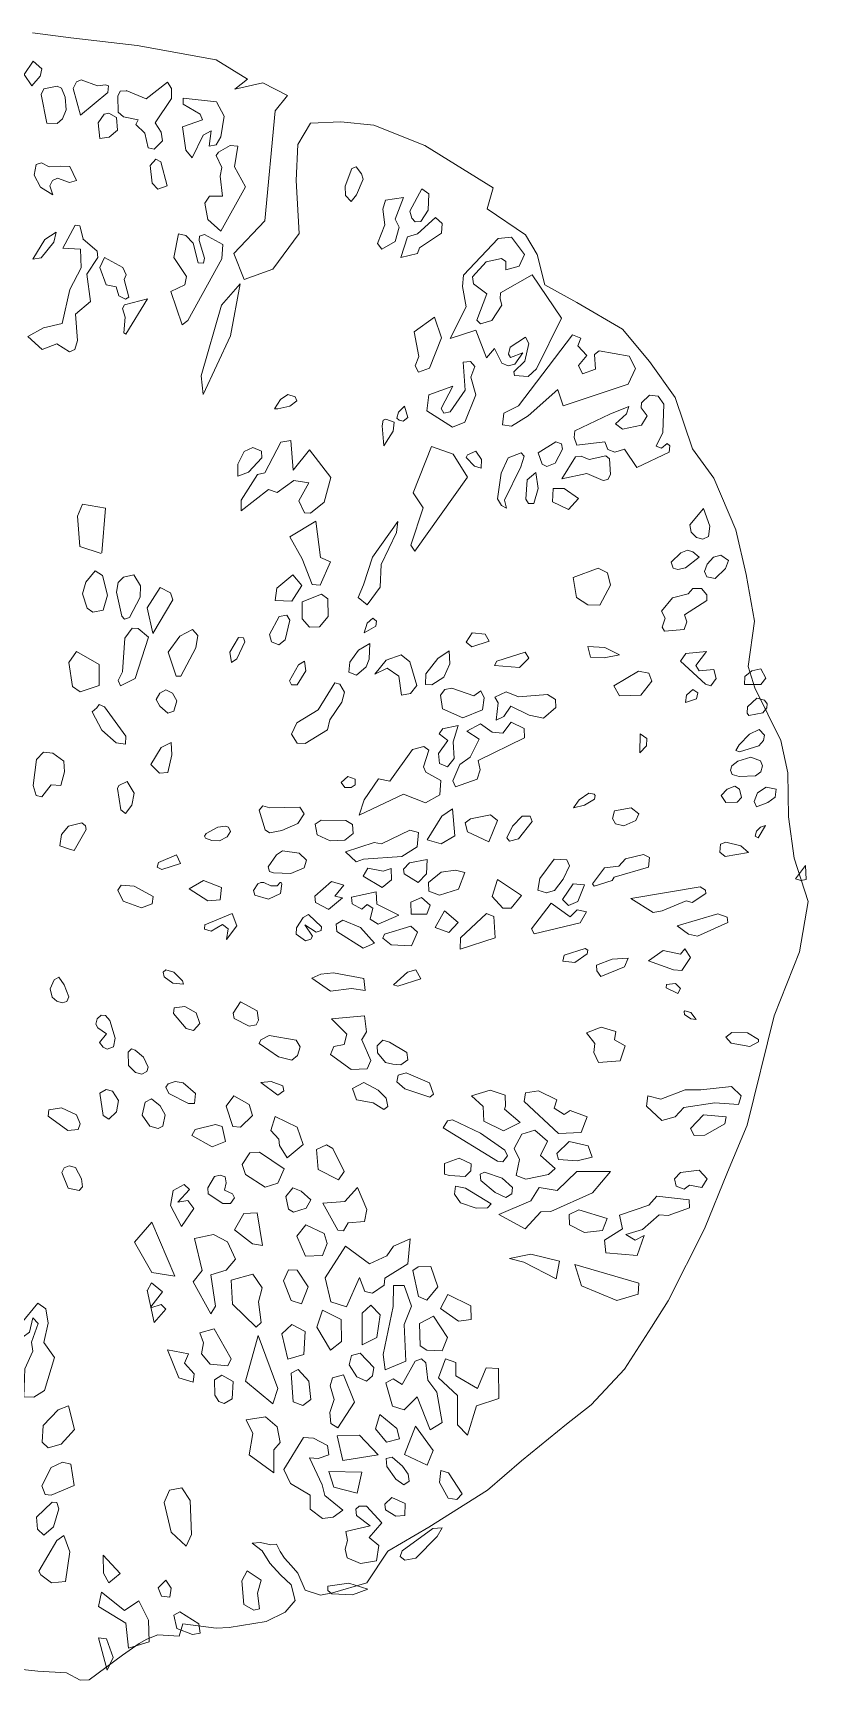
# Model space of a CAD drawing. Header units: millimetres. Extents: x -63086 to 144078, y -129912 to 13382.
# Drawn here: x 55206 to 55680, y -60665 to -59660 of the extents above; entities that cross this region are included whole.
import ezdxf

# ---------------------------------------------------------------- set-up
doc = ezdxf.new("R2010")
doc.units = ezdxf.units.MM
doc.layers.get('0').update_dxf_attribs({"lineweight": 0})
doc.layers.add('観葉植物', color=92, linetype='Continuous', lineweight=9)

# ---------------------------------------------------------------- blocks, each defined once
blk = doc.blocks.new('樹木平面（CAD素材.com）3d256fe8')
at = {"color": 0, "linetype": 'ByBlock', "lineweight": -2}
for points in [[(30.5, 507.8), (53.8, 504.8), (94.2, 500.1), (142.6, 491.3), (161.7, 479.5), (154, 473.4), (171, 477.3), (186, 469.7), (178.6, 460.2), (172.3, 393.1), (153.4, 373.1), (159.7, 357.4), (177.1, 363.7), (193.3, 385.4), (191.4, 417.8), (192.3, 439.7), (200.1, 452.8), (218.7, 453.6), (238.8, 451.6), (270, 439.2), (311.6, 413.3), (308, 400.4), (331.3, 384.5), (338.5, 372.6), (343.1, 354.1), (362.7, 343.4), (390.6, 327.1), (407, 307.2), (422.7, 285.3), (433.4, 254.1), (446.4, 236.1), (459.8, 204.5), (466, 177.4), (471.2, 148.9), (467.3, 121.1), (471.3, 108.1), (487.2, 76.1), (491.5, 56.2), (492, 29.5), (495.3, 4.3), (503.9, -22.3), (498.7, -53), (483.1, -91.9), (466.8, -158.6), (454.7, -187.4), (440.7, -222), (418.5, -265.8), (408.2, -282), (391.8, -307.5), (371.4, -329.4), (356.4, -341.2), (328.9, -363.6), (308.2, -381.5), (272.3, -404.1), (247.3, -418.6), (234.5, -438), (213.6, -444), (206.3, -445.4), (196.9, -442.4), (192.4, -432.1), (188.4, -427.3), (184.2, -423), (181.6, -418.9), (179.3, -414.3), (176, -414.7), (169.5, -413.3), (164.6, -413.7), (170.6, -418.4), (175.3, -426), (181.9, -433), (188.4, -439.2), (190.7, -448.8), (184.7, -455.8), (173, -461.5), (150.4, -465.3), (142.6, -465.6), (122.2, -462.9), (120, -470.6), (106.9, -469.8), (100.2, -472.4), (95.5, -475), (85.3, -482.1), (64.9, -497.1), (59.6, -497.3), (51.2, -492.9), (33.6, -491.8), (20.4, -490.4)], [(35.1, 481.4), (29.9, 475.6), (25.4, 482.5), (30.9, 490.5), (36.2, 485.9), (35, 481.3)], [(87.6, 472.6), (99.8, 467.5), (112.9, 477.8), (115.3, 473.9), (115.2, 467.7), (105.2, 453), (108.9, 447.3), (109.7, 442), (104.6, 436.8), (101.1, 437.6), (99, 446.7), (93.5, 452), (94.9, 454.8), (86, 456.6), (82.8, 459.5), (82.4, 469.2), (84, 472.2), (87.7, 472.5)], [(267.5, 392.8), (272, 399.7), (272.3, 409.7), (268, 412.7), (260.8, 399), (261.9, 394.7), (264.1, 392.5), (267.4, 392.8)], [(265.4, 385.3), (276.5, 395.2), (280.5, 391.6), (280.1, 385.7), (266.7, 376.6), (265.5, 373.3), (255.2, 370.7), (259.3, 383.4), (265.4, 385.2)], [(61.2, 382.1), (69.8, 374.6), (70.3, 370.8), (63.5, 360.6), (65.9, 343.9), (56.6, 336.2), (57.8, 320.2), (56.3, 314.7), (52.9, 313.1), (45.3, 318.1), (36.3, 314.6), (27.6, 322.6), (37.1, 327.8), (48.5, 330.5), (53.1, 351.2), (60.1, 364.4), (59.7, 375.8), (48.9, 376.5), (56.4, 390.4), (59.2, 390.1), (61.3, 382.2)], [(71.6, 364.7), (74.4, 370.7), (85.5, 364.7), (87.5, 360.2), (86.3, 357.4), (89.3, 346.5), (87.1, 345.3), (83.1, 347.4), (81.4, 352.8), (75.4, 354), (71.6, 364.6)], [(351.1, 290), (354.4, 280.2), (394, 293.5), (398.6, 303.1), (394.6, 310.5), (376.3, 313.8), (373.4, 311.5), (374.2, 302.6), (366.2, 299.8), (363.8, 304.8), (368.9, 311), (363.4, 316.9), (365.2, 321.5), (360, 323.5), (327.1, 280.2), (318.1, 275.8), (317.3, 268.7), (322.8, 267.9), (333, 274.1), (351.2, 290.3)], [(180.1, 278.5), (187.4, 280.1), (191.8, 283.3), (190.7, 285.8), (186.3, 287.2), (181.8, 284.2), (178.2, 278.5), (180.2, 278.5)], [(162.2, 239.8), (170.4, 248.6), (170.3, 252.5), (165, 254.9), (159.6, 252.4), (155.7, 244.7), (155.8, 237.4), (162.2, 239.7)], [(295.1, 248.7), (300.2, 243.4), (304.4, 242.3), (304.6, 247.4), (301, 252.5), (295.9, 250.3), (295.1, 248.7)], [(72.7, 190.6), (74.9, 217.9), (61, 220.3), (57.8, 213), (59.3, 194.4), (72.4, 190.2)], [(103.8, 141.4), (116.1, 161.9), (114.7, 166.1), (108.4, 169.3), (100.5, 157), (103.8, 141.5)], [(235.9, 125.8), (236.4, 135.3), (229.4, 131.2), (224.1, 123.8), (223.6, 117.7), (228.2, 115.8), (234.2, 121), (236, 125.7)], [(108.1, 105), (111.8, 106.9), (115.9, 104.9), (118.5, 100.2), (116.6, 94), (113, 92.7), (108.2, 96.9), (105.8, 101.1), (108.2, 105)], [(280.8, 83.2), (290.3, 85.1), (287.3, 75.3), (287.8, 65.1), (283.8, 60), (278.9, 62), (278.3, 68.1), (283.9, 76.1), (278.7, 80), (281, 83.3)], [(221.1, 47.3), (224.9, 47.3), (227.4, 48.9), (227.4, 52.5), (222.9, 54.1), (218.9, 50.3), (221.1, 47.4)], [(183, 8.6), (193.3, 7.3), (197.7, 3), (196.3, -1.7), (188.1, -5.1), (177.5, -4.7), (175.1, -3.9), (174.2, -1), (179.4, 6.3), (183, 8.6)], [(343.9, -16.9), (349, -15.5), (354.3, -8.6), (358.2, -0.4), (356.6, 3.3), (348.8, 3.6), (340.1, -8.2), (339, -15.3), (344.2, -16.9)], [(211.2, -27), (219.6, -20), (215, -19), (220.5, -12.3), (213, -10), (202.7, -18.9), (203.1, -22.8), (211.3, -27.1)], [(135.7, -36.3), (135.5, -39), (139.4, -40.3), (146.4, -36.3), (149.8, -38.8), (148.9, -45.5), (155.2, -37), (152.3, -29.5), (135.7, -36.4)], [(75.6, -103), (71.4, -108.3), (73.6, -111.1), (76, -112.3), (79.9, -110.9), (80.9, -105.7), (77.7, -94.8), (74.9, -91.7), (72.3, -91.6), (69.8, -93.8), (69, -97), (70.3, -99.4), (75.6, -103)], [(231.4, -106.7), (237, -119.2), (234.7, -124.3), (224.9, -124.7), (212.3, -115.5), (214.4, -110.7), (220.7, -109.5), (222.4, -103.1), (212.9, -93.9), (233, -92), (234.3, -101.8), (231.3, -106.9)], [(90.8, -112.2), (88.8, -114.1), (89, -122.2), (93.3, -126.5), (97.2, -127.6), (100.3, -125.9), (101.1, -123.3), (98.1, -117.2), (93.1, -112.9), (90.8, -112.2)], [(159.5, -212.7), (153.8, -222.5), (164.7, -231.1), (170.8, -232.1), (167.5, -212.1), (159.4, -212.5)], [(100.4, -259.8), (103, -254.9), (109.8, -260.5), (102.6, -269.5)], [(100.4, -259.4), (104.7, -279.2), (111.9, -271), (109, -268.2), (102.6, -270.1)]]:
    blk.add_lwpolyline(points, dxfattribs=at)
for points in [[(45.4, 475.4), (48.2, 474.1), (50.4, 468.5), (50.9, 460.9), (48.7, 455.3), (45.5, 452.6), (39.2, 452.8), (35.6, 470.2), (37.4, 473.7)], [(55.3, 473.8), (57.2, 478), (60.1, 479.2), (70, 475.6), (74.9, 476.1), (76.8, 475.5), (76.3, 471.5), (59.8, 457.6)], [(147.4, 457), (145.4, 444.3), (142.6, 439.6), (138.2, 438.6), (139.5, 448), (134.6, 445.4), (127.8, 431.5), (124, 436.2), (122, 450.4), (134.2, 454.7), (132.8, 458.2), (122.4, 464.4), (122.4, 468), (142.8, 465.8)], [(70.5, 452.9), (71.6, 443.3), (77.3, 444.1), (82.3, 448.5), (81.6, 456.2), (77.1, 458.9), (74.2, 458.2)], [(151.1, 439.1), (155.8, 438.6), (153.8, 426), (160.5, 413.8), (145.4, 386.8), (137.5, 394), (135.6, 403.9), (138.5, 408.1), (146.3, 408.1), (145, 420.3), (145.9, 425.6), (142.5, 433.1), (143.9, 435.1)], [(35.2, 413.7), (42.9, 408.9), (41, 414.4), (42.6, 417.7), (45.7, 419.1), (52.9, 416.5), (57.3, 417.7), (53.2, 426.2), (47.3, 426.5), (40.5, 426), (35.8, 428.5), (32.6, 427.5), (31.4, 421.1)], [(102.2, 427), (103.4, 416.1), (106.9, 412.4), (112.7, 414.5), (108.7, 429.1), (105.6, 430.7)], [(221.2, 414.3), (221.4, 408.5), (224.9, 404.9), (228.3, 408.9), (232.2, 418.5), (231.2, 421.8), (228, 426.1), (225.3, 425)], [(251.9, 380.6), (254.3, 389.2), (251.8, 394.1), (256.9, 407.4), (245.9, 405.7), (244.2, 400.3), (245.5, 390.6), (241.1, 379.4), (243.6, 375.8)], [(44.8, 386.3), (43.5, 380.2), (35.7, 370.6), (30.7, 369.7), (38, 381.8)], [(145.9, 370), (146.7, 378.6), (135.4, 384.7), (132.4, 383.8), (132.1, 381.1), (135.4, 370.4), (134.8, 367.3), (131.5, 367.6), (128.4, 379.5), (124, 384.1), (119.5, 385.1), (116.7, 370.7), (124.4, 359.1), (123.3, 354), (114.9, 350), (121.8, 329.6), (125.2, 332.3)], [(301, 326.5), (307.5, 309.5), (312.5, 315.3), (317, 306.3), (320.7, 304.6), (324.8, 305.7), (329.7, 312.5), (322.3, 309.8), (321, 311.7), (322, 316.1), (331.3, 322.2), (333.5, 318.3), (330.9, 307.4), (324.2, 301), (324.6, 298.8), (333.1, 298.1), (338.1, 302.8), (353.4, 333.7), (335.4, 360.1), (316.2, 349.2), (315.9, 345.6), (316.9, 341.7), (310.9, 332.4), (304, 330.3), (301.7, 332.5), (307.7, 348.6), (299.6, 354.6), (299.1, 358.9), (307.4, 368.2), (316.7, 370.2), (319.3, 368.3), (319.3, 363.3), (327.6, 365.4), (330.7, 372.5), (322.9, 383.1), (314.6, 382.4), (293.5, 359.9), (292.9, 353.1), (295.1, 340.6), (285.4, 321.3)], [(145.8, 341.7), (157.2, 354.6), (151.2, 322.9), (134.6, 287.2), (133.4, 298.5)], [(100.7, 345.5), (87.3, 323.9), (86.2, 324.8), (86.9, 334.3), (85.3, 339.6), (86.5, 341.8)], [(275.8, 334.4), (280.1, 321.8), (272.8, 303.2), (266, 300.8), (264.1, 304.6), (266.2, 310.4), (263.4, 325.3)], [(281.5, 275.7), (285.3, 276.6), (294.6, 289.8), (293.4, 306.9), (297.8, 307.2), (300.4, 304.3), (298.1, 297.7), (301, 287), (294.3, 270.3), (286.9, 267.2), (271.2, 277.2), (272.3, 286.9), (287, 292.3), (279.9, 278.6)], [(419.1, 251.9), (419.4, 255.8), (417.8, 257.3), (414.4, 254.5), (411.1, 255.7), (415.3, 263.9), (415.8, 281.2), (412.4, 286.2), (407.1, 286.7), (402.2, 282.1), (402, 279), (405.7, 274.1), (402.2, 268.5), (390.5, 266), (386.3, 269.2), (393, 275.3), (394.5, 279.8), (382.8, 275.2), (361.5, 265), (361, 260.9), (362.7, 256.3), (379.9, 258.2), (381.7, 253.5), (386, 251.9), (391.8, 253.9), (399.3, 242.7)], [(251.2, 270.3), (250.6, 264.8), (244.9, 255.8), (243.8, 268.1), (244.5, 271.5), (246.2, 272.2)], [(256.6, 270.8), (259.5, 273.1), (257.6, 280.1), (253.9, 276.4), (252.9, 272.7), (254.3, 271.4)], [(157.8, 222.6), (157.8, 216.1), (174.4, 229.1), (179.7, 227.3), (190, 234.6), (199.1, 233.3), (193, 222.3), (196.5, 215), (200.2, 214.7), (208.4, 221.4), (212.5, 236.6), (199.6, 253.3), (189.5, 241), (188.1, 259.1), (182, 258), (172.2, 239.4), (167.7, 238.4)], [(269, 218.1), (262.7, 227.1), (273.9, 255.4), (287.2, 250.7), (296, 236.7), (263.8, 191.6), (261.3, 195.3)], [(314.2, 223.5), (316.5, 239.2), (320.8, 248.5), (328.8, 251.5), (330.6, 249.6), (328.6, 243), (318.6, 222.7), (319.8, 217.8), (316.8, 219.5)], [(349.5, 245.3), (354, 253.9), (353.4, 257.1), (349.8, 258.2), (339.2, 251.6), (341.5, 244.6), (344.4, 243.3)], [(362, 249.1), (365.4, 249.5), (370.3, 247.5), (380.4, 249.7), (382.7, 248), (383.3, 238.3), (381.7, 235.2), (378.7, 234.6), (368.8, 239), (353.6, 235.7)], [(331.5, 223.3), (333.3, 220.7), (336.5, 220.7), (339.2, 229.9), (337.7, 239.6), (332.3, 235.1)], [(347.9, 221.6), (357.6, 216.9), (363.7, 223.8), (354.9, 229.7), (348.2, 229.9)], [(443.1, 200.5), (444, 206.8), (440, 217.5), (431.6, 207.7), (432.6, 203.2), (435.8, 200), (439.6, 198.8)], [(201.2, 171.3), (206, 170.8), (212.4, 185), (206.2, 187.6), (203.4, 209.9), (187.5, 200.3), (195.1, 186.8)], [(253.5, 209.7), (252.7, 203), (243.3, 183.5), (242.6, 169.5), (234.8, 158.8), (229.2, 163.2), (232.4, 171.1), (238, 187.9)], [(437.4, 187.9), (429.1, 181.4), (424.3, 180.4), (421.6, 181.1), (420.3, 184.9), (426.2, 190.6), (430.2, 192.1), (433.6, 191.2)], [(381.5, 178.3), (383.3, 170.8), (376.8, 158.6), (369.4, 158.8), (362.6, 163.2), (360.5, 175.4), (375.7, 181.2)], [(442, 175.9), (447.1, 174.8), (453.5, 180.9), (455.3, 185.9), (450.6, 189.2), (446.2, 187.8), (442.2, 183.6), (440.6, 179.1)], [(73.5, 155.6), (76.2, 164.8), (73.2, 176.8), (68.7, 179.5), (63, 172.7), (60.9, 165.6), (63.7, 156.7), (67.2, 154.3)], [(89.7, 151), (96.2, 163.5), (96.4, 170.4), (92.3, 177.1), (85.9, 175.7), (82.8, 172.4), (81.7, 166.5), (85, 151.9), (86.6, 150.1)], [(188.8, 161.1), (194.9, 170.6), (189.3, 177.1), (179.6, 168.9), (178.6, 161.4)], [(199.5, 145.2), (205.6, 145.3), (211, 151.7), (210.6, 162.4), (206.8, 165.3), (195, 160.7), (195.1, 150.3)], [(430.7, 165.5), (433.5, 168.8), (438.9, 168.7), (442.1, 165), (442.1, 161.4), (428.4, 152.8), (429.8, 148.4), (428.3, 143.7), (416.2, 142.8), (414.8, 145.1), (416.7, 150.7), (414.4, 154.9), (421.1, 163.1)], [(180.7, 134.4), (184.6, 137.4), (187.4, 149.5), (185.6, 152.6), (181, 151.7), (175, 140.8), (176.4, 136.3)], [(93, 113.9), (101.2, 139), (95, 144.3), (91.2, 144.6), (86.7, 138.5), (85.3, 118), (82.7, 112.6), (84.2, 109.3)], [(130.2, 132.6), (131.3, 140.2), (128.1, 143.7), (120.4, 139.7), (113.3, 130), (118.1, 115.3), (120.9, 115.3)], [(234.8, 147.6), (238.1, 150.7), (240.5, 148.8), (240, 145.8), (232.9, 141.8)], [(298.6, 133.1), (309.1, 136.7), (306.8, 141), (298.9, 141.8), (295.2, 136)], [(155.2, 125.8), (160.1, 136.3), (159.2, 138.7), (156.2, 138.8), (150.8, 129.9), (151.9, 123.6)], [(270.4, 110.3), (274.1, 110), (281.6, 114.7), (285.2, 122.8), (284.7, 130.7), (277.8, 126.1), (270.5, 116.8)], [(388.8, 128.3), (379.9, 132.8), (369.5, 133.4), (371, 126.8), (379.4, 126.5)], [(71, 109.6), (71, 122.5), (57.3, 130.4), (52.5, 123.7), (54.9, 109), (59.4, 105.7)], [(192.7, 122.3), (196.5, 124.5), (197.2, 118.6), (191.9, 110), (188.5, 110), (187.3, 112.5)], [(260.7, 124), (255.4, 128.3), (246.3, 125.1), (239.3, 116.6), (247, 120.2), (254, 115.3), (255.7, 103.6), (261.1, 104.7), (265, 109.6)], [(331.1, 130), (333.4, 126.3), (327.8, 120.6), (312.4, 121.8), (313.9, 124.5)], [(441.8, 130.4), (435.3, 121.7), (437.3, 118.5), (446.3, 119.3), (447.8, 113.9), (444.5, 109.4), (441.2, 110.5), (425.9, 124.5), (429.2, 129.2)], [(218, 110.5), (220.8, 105.6), (219.2, 99.5), (212, 88.7), (210.4, 82.5), (196.8, 74.1), (192, 74.5), (188.6, 79.9), (191.8, 86.9), (204.9, 94.7), (215, 111.3)], [(400.3, 118.3), (406.7, 117.1), (408.6, 112.3), (401.7, 103.6), (388.8, 103.3), (385.4, 109.3)], [(469.5, 118.6), (475, 119.8), (478.1, 114), (475, 110.2), (465, 110.1), (465.3, 115.1)], [(279.4, 103.7), (280.8, 95.3), (293.2, 89.9), (305.2, 94.7), (306.1, 102), (304.1, 106.4), (299.9, 103.3), (286.5, 108), (282.2, 107.1)], [(344.8, 104.1), (349.7, 101.1), (349.9, 96.2), (342.4, 89.7), (333.6, 91.4), (322.5, 96.9), (318.1, 90.7), (313.4, 88.5), (314.7, 99.1), (312.6, 102.4), (319.5, 105.8), (327.2, 102.7)], [(436.6, 105.1), (435.8, 101.5), (429.1, 99.2), (429.7, 103.7), (433.5, 107.2)], [(467.8, 91.2), (476.2, 92.9), (478.8, 95.9), (479, 98.4), (477.2, 100.7), (472.7, 101.8), (467, 96.6), (466.6, 92.7)], [(71.1, 98), (74.3, 96.5), (87.3, 78.7), (87.2, 73.7), (81.4, 74.7), (72.8, 82.3), (66.9, 93.6), (69.7, 96)], [(288.6, 47.7), (301.8, 52.5), (303.6, 58.2), (302.5, 63.8), (330.7, 77.6), (330.6, 83.4), (322.7, 87.3), (317.6, 80.5), (311.1, 81.2), (304, 86.2), (295.6, 81.8), (303, 76.8), (297.6, 65.9), (291.2, 61.3), (287, 51.4)], [(461.8, 73.4), (468.1, 79.9), (474, 82.7), (477.2, 79.3), (476.7, 76), (473.9, 72.7), (462.1, 69.1), (459.8, 69.9)], [(115.1, 74.9), (115.5, 67.2), (113, 56.5), (107.9, 56.1), (102.7, 61.4), (108.9, 71.7)], [(232.9, 39.9), (241.6, 52.7), (248.6, 51.2), (262.3, 70.5), (269.3, 72.4), (272.4, 70.2), (269.1, 60), (270.5, 56.8), (279.7, 51.7), (279.1, 42.8), (270.4, 37.9), (256.9, 43.3), (229.9, 30.5)], [(405.5, 77.3), (405.3, 72.8), (401.2, 68.6), (401.4, 80)], [(36.2, 41.6), (41.8, 49), (47.7, 48.6), (50, 56.9), (49.5, 63.5), (42.8, 68.2), (37.2, 69), (32.8, 64.4), (30.9, 48.6), (32.6, 42.4)], [(457.3, 60.6), (461.1, 63.5), (469, 65.9), (474.8, 63.6), (476.1, 60.6), (475.1, 57), (471.7, 54.5), (461.8, 54), (457.6, 55.3), (456.5, 57.9)], [(84.3, 33.8), (87.1, 31.5), (91.1, 36.6), (92.4, 43.9), (88.1, 51.1), (83.2, 48.6), (82.2, 46.8)], [(370.1, 43.8), (373.3, 43.3), (373.9, 42.5), (373.5, 40.3), (367.3, 36.6), (360.6, 35), (364.1, 39.9)], [(462.1, 46.3), (463.3, 41.2), (460.6, 38.4), (453.7, 38.1), (450.8, 42.4), (454.4, 46.3), (459.1, 48.1)], [(472.3, 35.5), (479.3, 38.2), (483.7, 41.5), (484.4, 46.3), (478.4, 47.5), (473.1, 44.1), (471, 38.8)], [(168.7, 33.5), (171.1, 36.2), (175.3, 34.9), (193.7, 35.4), (196.3, 31.3), (192.4, 25.4), (182.6, 21.1), (175, 19.7), (172.4, 21.6)], [(279.9, 12.9), (288.2, 17.9), (286.9, 34.4), (280.3, 29.9), (271.4, 15.5)], [(310.1, 30.6), (314.3, 27.2), (308.9, 14.2), (296, 20.2), (294.6, 25.7), (297.8, 28.3)], [(386.4, 25.1), (391.5, 24), (398.7, 27.3), (400.5, 31.2), (395.9, 34.9), (385.7, 33.2), (384.4, 28.4)], [(63.2, 21.7), (62.8, 24), (60.5, 25.8), (52.3, 23.8), (48.1, 18.7), (47, 11.8), (52.4, 9.9), (55.9, 8.9)], [(143.5, 23.1), (148.2, 23.8), (150, 23.2), (151.2, 20.5), (149.2, 17.2), (144.6, 14.9), (139.8, 15), (136.1, 16.4), (135.4, 17.6), (136.5, 19.2)], [(203, 25), (206.7, 27.4), (221.7, 27.3), (225.7, 24.7), (226.2, 19.3), (221.1, 15.3), (212.2, 14.8), (204.2, 18.4)], [(221.5, 8.1), (227.9, 2), (232.5, 3.7), (255.9, 5.2), (265.2, 11.1), (266.1, 19.9), (260.8, 21.3), (243.4, 13), (238.9, 13.8)], [(323.4, 23.7), (329.4, 29.8), (334.3, 29.9), (335.4, 26.5), (327.1, 16), (321.6, 14.7), (319.9, 16.6)], [(477.8, 24.2), (473.5, 16.7), (471.6, 17.6), (472.4, 20.7), (474.9, 23.2)], [(467.6, 7.7), (453.2, 5.3), (450.1, 7.9), (450.5, 12.7), (453.6, 13.9), (462.9, 11.8)], [(118.3, 6.2), (120.7, 1), (109.4, -2.6), (106.5, -1.3), (107.3, 1.5)], [(260.5, 1.4), (271.4, 3.5), (271, -5.3), (265.8, -10.6), (257.3, -5.3), (256.9, -2.5)], [(384.3, -9.5), (385.6, -7.4), (406.4, -1.2), (407, 4.6), (403.5, 6.5), (392.4, 3.9), (388.3, -0.6), (379.6, -1.7), (372.3, -11.4), (373.3, -12.9)], [(134.7, -9.3), (145.7, -13.6), (145, -21.1), (137.4, -21.9), (126.1, -14.5)], [(244.5, -3.8), (249.4, -2.1), (249.5, -9), (243.9, -13.6), (232.2, -6.7), (235.1, -1.9)], [(279.8, -4.3), (288.6, -3), (294.3, -4.5), (290.4, -14.7), (278.8, -18.4), (272.3, -16), (272.2, -10.7)], [(329, -18.6), (322.6, -26.2), (317.6, -26.2), (311.1, -19.2), (314.3, -8.8)], [(502.3, -0.3), (502.8, -8.8), (499.4, -9.5), (496.3, -8.4)], [(84.5, -12.3), (92.4, -12.8), (104, -19.2), (103.4, -23.6), (96.9, -26.1), (85.7, -22), (82.4, -15.2)], [(165.3, -15.6), (166.2, -18.4), (174.5, -20.7), (181.8, -17.4), (182.7, -11.5), (182.3, -10.7), (181.7, -10.6), (179.8, -12.6), (176, -12.7), (171.7, -10.7), (169.7, -10.7), (168, -11.5)], [(254, -30.6), (240.6, -23.8), (240.2, -16.3), (225.2, -19.6), (225.6, -23.6), (231.5, -26.8), (234.8, -24.1), (238.1, -26.2), (236.5, -33), (241.5, -36)], [(271.2, -29.9), (261.6, -29.9), (261.3, -22.6), (267.8, -19.7), (273.1, -24.4)], [(357.7, -24.7), (363.3, -22.3), (367.4, -12), (360.5, -11.5), (354, -21)], [(438.1, -13.3), (441.2, -15.4), (441.4, -17.4), (433.1, -22.8), (429.4, -21.8), (414.9, -28), (409.3, -28.9), (395.6, -20.3)], [(281.9, -27.9), (290.3, -35.1), (284.6, -41.1), (276.3, -38.1)], [(307.6, -29.6), (312.1, -31.4), (312.8, -44.4), (291.5, -51.4), (291.7, -44.4)], [(364.7, -35.3), (368.7, -28.5), (362.9, -27.4), (358.7, -31.6), (347.1, -23.2), (335.1, -38.8), (336.7, -42)], [(448.8, -29.7), (454.4, -31.8), (454.8, -35), (436.3, -43.4), (430.9, -42.1), (424, -37.1)], [(201.3, -43.4), (200.4, -45.1), (197.1, -46.3), (191.3, -42.1), (191.6, -38.3), (195.7, -31.9), (198.9, -30.2), (206.9, -37.6), (206.7, -40), (203.6, -41), (196.6, -36.5)], [(219.8, -33.7), (230.7, -38.1), (239.1, -47.6), (232.3, -50.6), (216.2, -40.6), (215.8, -36)], [(261.3, -37.3), (265.5, -41), (261.8, -49.3), (249.3, -48.7), (244.2, -44.6), (245.2, -42.1)], [(367.9, -50.8), (369.5, -52), (369.1, -54.2), (361.5, -59.5), (354.1, -58.6), (355, -54.9)], [(391.8, -62), (394.1, -56.7), (384.2, -57.5), (374.8, -61), (375, -64.5), (377.4, -67.9)], [(421.7, -63.9), (426.9, -64.4), (432.1, -56.4), (428.6, -51.1), (426, -54.4), (415.4, -52.2), (406.5, -58.4)], [(43.7, -70), (41.1, -75.5), (42.4, -80.5), (45.2, -83), (48.6, -84), (51.3, -83.2), (52.6, -80.4), (49.8, -73.1), (46.4, -68.4)], [(111.7, -63.9), (116.6, -65.3), (121.9, -70.7), (122.5, -72.7), (116.1, -72), (110.8, -68.2), (110.1, -65.3)], [(212.4, -77), (225.1, -75.3), (233.5, -76.5), (232.6, -69.2), (214.2, -65.8), (206.5, -66.5), (200.9, -69)], [(259.3, -65.3), (264.5, -64), (267.5, -69.4), (253.5, -73.9), (250.7, -73.1)], [(422.9, -72.3), (426, -75.3), (424.3, -78.3), (417.3, -74.8), (417.4, -72.8)], [(132.5, -96.7), (130.4, -90.1), (123.4, -86.2), (116.9, -87), (116.4, -90.5), (124.2, -99.8), (128.6, -101)], [(167.5, -89), (157.4, -83.5), (152.9, -90.3), (153.6, -93.6), (162.7, -98.3), (167, -97.4), (168.4, -94.7)], [(432.3, -93.8), (428.4, -91.1), (428.2, -89.4), (428.7, -89), (432.4, -90), (435.5, -94.3)], [(377.5, -98.9), (386.5, -101.6), (385.7, -106.7), (392.2, -110.3), (389.1, -119.5), (376, -120.4), (373.1, -114.4), (373.7, -108.8), (368.6, -102.3)], [(174.8, -103.9), (191.4, -106.8), (193.8, -111), (192.2, -116.1), (188.7, -119), (180.5, -116.9), (168.8, -108.9), (169.7, -106.6)], [(255.2, -121.8), (259.5, -118.9), (259, -114.4), (248.4, -108), (244.3, -106.9), (240.9, -110.3), (241.1, -114.6), (246, -120.4), (250.3, -121.5)], [(457.4, -102.2), (466.9, -102.4), (473.7, -106.4), (473.7, -107.8), (468.3, -110.6), (457, -108.7), (453.7, -105.1)], [(272.7, -132.8), (258.5, -126.7), (253.6, -128.2), (252.9, -132.3), (257.8, -136.6), (272.9, -141.6), (275.2, -139.8)], [(77.1, -155), (81.6, -150.5), (82.9, -143.7), (79.2, -138), (75.4, -136.9), (71.5, -139.1), (73.6, -152.9)], [(113.6, -139.4), (125.6, -145.4), (129.2, -145.4), (130, -139.3), (122.4, -132.9), (117.6, -132), (113.2, -133.4), (111.8, -135.5)], [(176.1, -132.1), (183.3, -134.7), (183.8, -137.8), (180.1, -140.4), (169.8, -132.6)], [(241.5, -137.3), (246.3, -142.2), (247.3, -147.4), (244.8, -149.1), (238.4, -145.1), (228.1, -143.3), (225.7, -136.4), (232.6, -132.6)], [(305.9, -156.2), (305.5, -147.3), (298.5, -140.8), (309.9, -137.3), (318.9, -140.4), (319.2, -147.1), (318.6, -149), (328.1, -157.1), (317.9, -162.1)], [(351.6, -163.7), (365.4, -163.1), (369.1, -153.7), (358.7, -149.7), (354.9, -152.2), (348.9, -148.3), (350.5, -143.3), (339.4, -137.7), (331.4, -138.9), (330.5, -144.2)], [(405.3, -147.1), (414.6, -155.8), (422.8, -153.6), (428, -148), (447, -145.1), (461.4, -146.1), (463.1, -140.7), (457.1, -135.1), (438.4, -137.2), (428.8, -137.2), (414, -142.8), (406.1, -140.9)], [(59.6, -157.8), (57.3, -152.3), (48.1, -148.1), (40.4, -149.3), (39.9, -153.3), (51.9, -161.9), (58.3, -161.3)], [(103.1, -142.7), (108.4, -147), (111.3, -152.4), (110, -159.4), (107.2, -160.8), (102.1, -159.3), (97.3, -152.6), (99.1, -144.6)], [(152.8, -159.6), (157.3, -160), (164.8, -152.7), (162.6, -146.1), (153.3, -140.8), (148.7, -147.2)], [(146.2, -159.6), (148.3, -168.6), (140, -172), (127.7, -165), (129.8, -161.3), (142.2, -158.2)], [(185.9, -178.7), (195.6, -170.4), (192, -160), (178.5, -153.5), (176, -161.9), (180.8, -167.3), (181.1, -171.2)], [(281.2, -160.3), (283.7, -156.1), (286.8, -155.4), (304, -163.6), (318.8, -173.9), (320.3, -177.5), (317.5, -181), (314.2, -180.7)], [(432.1, -160.7), (434.3, -165), (440.9, -164.7), (453, -157.9), (453.8, -153.7), (440.1, -152.4)], [(209.8, -170.7), (213.7, -173), (220.7, -186.9), (217.2, -192), (204.7, -185.8), (203.8, -173.5)], [(345.4, -188.9), (349.5, -185.2), (340.6, -177.3), (344.8, -168.4), (337.1, -161.8), (329.2, -164.1), (324.4, -173), (327.8, -179.6), (325.6, -189.5), (331.6, -191.6)], [(363, -180.4), (372, -178.3), (369.7, -171.3), (358, -168.6), (350.5, -175.9), (351.6, -179.6)], [(184.1, -185.3), (180.1, -194.1), (172.4, -196.6), (160.5, -188.9), (158.5, -182.6), (163, -175.6), (169, -175.2)], [(294.5, -190), (298, -186.5), (298.2, -182.3), (290.9, -178.9), (282, -182.1), (282, -188.5), (284.9, -189.5)], [(52.7, -183.6), (56.6, -184.5), (60.4, -191.4), (61, -196.3), (58.8, -198.6), (52.1, -197.1), (48.3, -187.6), (49.7, -184.7)], [(141.6, -190), (144.9, -189.2), (148.1, -190.3), (148.7, -193.9), (147.7, -198.3), (152.4, -200.7), (153.7, -203), (151.2, -206.4), (146.6, -206.5), (137.6, -200.7), (137.5, -197)], [(304.2, -192.4), (312.8, -199.8), (319.3, -202.9), (323.1, -200.6), (323.4, -196.8), (317.1, -191), (306.3, -187.4), (303.8, -188.7)], [(372.2, -200), (383.2, -187), (362.8, -187), (350.7, -198.6), (339.7, -196.7), (334.6, -204.8), (315, -213.3), (331.1, -222), (340.8, -211.6), (346.9, -211.3)], [(423.3, -195.9), (428.2, -197.7), (431.5, -195.3), (439, -196.7), (442.3, -191.4), (437.3, -186.2), (426, -187.6), (422.3, -191.5)], [(114.7, -207.7), (121.3, -220.5), (128.8, -209.6), (125.2, -204.6), (119.1, -205.6), (126.3, -197.9), (123, -195), (116.2, -198.6)], [(197.5, -209.3), (200.4, -204.2), (194.4, -198.9), (189.4, -197), (185.1, -202.3), (186.7, -209.9), (189.8, -211.8)], [(216.9, -222.7), (220.3, -223.2), (223.1, -218.3), (233, -217.5), (234.5, -210.2), (228.8, -196.7), (221.1, -205.3), (207.6, -206.2)], [(310.4, -206.8), (308.1, -209.1), (301.3, -209.3), (291.7, -206.1), (288.1, -200.9), (288.6, -196), (294.7, -197.1)], [(378.3, -222.9), (367.3, -224.1), (358.2, -219.5), (358.1, -213.2), (364, -210.4), (381.3, -215.7)], [(431.3, -204.2), (431.4, -209.2), (418.5, -213.8), (413, -213.5), (402.9, -222.4), (392.6, -225.5), (398.4, -228.9), (403.9, -226.1), (399.5, -238.3), (380.5, -236.6), (379.6, -228.9), (390.6, -221.9), (388.8, -213.7), (406.7, -207.5), (411.6, -202.1)], [(117.3, -250.8), (103.2, -217.9), (92.6, -230.1), (103.2, -248.6)], [(207.4, -238.3), (197.1, -238.6), (191.7, -226.5), (197.3, -219.5), (208.5, -224.8), (210.2, -231)], [(140.9, -225.4), (149.5, -229.9), (154.3, -240.4), (148.7, -247.1), (139.2, -250), (142.2, -269.2), (139.3, -273.8), (128.4, -254.2), (133.9, -247.3), (129.4, -227.9)], [(222, -269.5), (230, -251.7), (233.3, -260.2), (237.9, -261.3), (245, -256.4), (245.4, -252.1), (259.5, -243.3), (260.9, -228.1), (250.8, -232.6), (246.7, -238.4), (236.1, -243.3), (221.4, -232.6), (209.1, -251.8), (212.5, -266.6)], [(334.7, -237.5), (352.1, -241.6), (350.1, -252.4), (330.4, -242.2), (321.6, -240.1)], [(164.9, -249.7), (170.6, -257.9), (168.4, -266.5), (169.9, -279.2), (166.9, -282), (152.6, -267.9), (151.6, -253.3)], [(188.4, -265.7), (194.6, -267.7), (198.6, -257.4), (191.9, -247.2), (186.7, -247), (183.7, -253.7)], [(266, -263.2), (271.1, -265.5), (277.9, -257.3), (273.6, -245), (265.9, -245.1), (262.5, -247.4)], [(365.5, -256.7), (387.1, -265.6), (400.2, -261.9), (400.6, -255.2), (361.4, -243.8)], [(250.5, -269.4), (250.7, -256.5), (257.3, -256.5), (261.7, -269.1), (257.3, -280.3), (258.4, -302.8), (245.7, -307.9), (244.4, -298.7)], [(23.2, -279.9), (33.6, -267.4), (38.6, -270.7), (39.9, -279.5), (37.3, -291.4), (43.8, -300.5), (37.8, -320.6), (31.2, -324.7), (25.1, -324.5), (25.8, -307.4), (30.7, -296.6), (29.8, -291.2), (33.9, -279.8), (30.6, -276.2), (28.5, -285), (20.8, -290.7)], [(240.7, -288.3), (231.6, -292.8), (231.6, -273.5), (236.9, -268.5), (242.7, -274.4)], [(290.4, -278.4), (298.3, -277.2), (297.9, -269), (283.9, -262.1), (279.5, -270.6)], [(186.3, -301.4), (196.1, -298.7), (196.8, -284.7), (188.8, -280.4), (182.7, -286.1)], [(218.8, -277.3), (219.1, -290.7), (212.3, -295.9), (203.9, -282), (207.5, -271.6)], [(267, -293.4), (271.2, -295.9), (280.5, -296.5), (283.8, -288.3), (275.2, -275.3), (266.6, -279.8)], [(138.9, -304.5), (149.6, -305.5), (151.7, -301.2), (141.4, -283), (132.6, -285.5), (134.8, -291.5), (133.5, -298.2)], [(160.5, -314.9), (177.1, -328.7), (180.1, -319.4), (168.2, -287)], [(112.9, -295.8), (119.7, -312.9), (128.5, -315.5), (129, -310.4), (123.2, -304), (125.7, -298.2)], [(223.8, -305), (228.4, -312.2), (234.3, -315), (237.9, -311.7), (238.7, -306.6), (230.5, -297.8), (225.1, -299.3)], [(250.2, -330.1), (257.3, -332.4), (265.2, -324.5), (273.1, -344.6), (280.6, -340.2), (277.2, -321.7), (271.8, -314.4), (270.5, -303.7), (267.9, -301.2), (264.1, -302.7), (256.1, -316.9), (250.5, -313.4), (246.2, -316)], [(289.9, -323.6), (289.9, -341.6), (296, -347.8), (301.4, -329.9), (315, -325.5), (314.8, -307.2), (307.4, -306.8), (302, -319.3), (288.8, -311.6), (288.8, -303.6), (282.6, -301.3), (278.2, -312.9)], [(141.6, -314.1), (141.8, -323.4), (144.1, -327.3), (147.5, -328.6), (152.2, -325.7), (152.9, -315.2), (145.9, -311.2)], [(192.6, -307.8), (199, -315), (200.4, -326), (195.5, -329.7), (189.6, -327.5), (188.4, -310.1)], [(212.5, -340.8), (216.9, -343.3), (227, -327.8), (220.2, -311.1), (213.5, -312.8), (212.1, -317.7), (214.5, -326), (211.9, -334)], [(56, -344.5), (48, -353.3), (39.9, -355.6), (36.4, -352.1), (36.9, -341.9), (46.1, -332.4), (52.3, -330)], [(172.6, -336.7), (179.8, -342.7), (181.6, -352.4), (177.7, -356.8), (177.8, -370.9), (162.6, -359.9), (165, -346.8), (160.9, -338.5)], [(254.4, -350.2), (246.5, -352.2), (239.9, -344), (242.4, -335.3), (252.9, -343.7)], [(195.9, -349.3), (202, -349.6), (210.5, -354.2), (211.3, -359.9), (204.7, -362.1), (199.6, -361.6), (207.3, -378.2), (208.9, -384.7), (219.9, -393.6), (214, -398), (207.5, -398.7), (200, -393.1), (199.9, -384.5), (187.9, -377.3), (183.8, -368.9)], [(219.8, -363.4), (241.5, -359.9), (230, -347.8), (216.4, -348.2)], [(275, -357.3), (271.3, -366.1), (257.5, -359.7), (264.2, -342.4)], [(249.9, -361.3), (256.3, -366.8), (259.7, -371.7), (260.3, -376), (257, -378.2), (252.2, -374.8), (246.8, -367), (246.4, -362.2)], [(55.8, -378.5), (53.8, -365.5), (48.7, -364.4), (41.8, -367.6), (36.1, -378.7), (38.2, -384), (41.8, -384.5)], [(214.4, -379.5), (228.6, -383.3), (231.4, -370.4), (211.3, -370.1)], [(278.9, -376.8), (284.2, -386.3), (289.4, -387.1), (292.8, -383.6), (284.3, -370.9), (279.6, -369.5)], [(121.5, -380.1), (126.7, -387.7), (127.4, -408.5), (124.2, -415.5), (115, -407.1), (110.8, -388.9), (114.1, -381.4)], [(46.5, -392.8), (43.3, -403.7), (37.3, -408.9), (33.4, -405.2), (32.8, -397.9), (42.5, -388.8), (45.3, -388.9)], [(236.5, -403.2), (221.7, -406.7), (222.8, -412.2), (221.2, -417.5), (222.6, -422.7), (230.6, -426.2), (240.4, -424.5), (241.8, -415.2), (235.9, -410.4), (243.7, -401.4), (234.3, -391.1), (229.8, -391.2), (227.7, -393.1), (228.2, -396.8)], [(257.8, -396.8), (257.9, -389.5), (249.8, -385.8), (245.4, -390), (246, -393.5), (252.2, -397.3)], [(42, -437.9), (50.6, -437.2), (53.1, -419), (49.5, -409), (45.3, -412.1), (34.3, -430.8), (35.4, -433)], [(280.6, -404.5), (277.4, -409.8), (264.4, -423), (257.7, -424.2), (254.9, -421.9), (256, -418.5), (274.9, -404.9)], [(73.8, -432.1), (77, -437.9), (84, -432.2), (73.6, -421)], [(170, -436.3), (167.7, -444.3), (169, -453.9), (165.5, -454.6), (159.5, -451.2), (158.2, -436.7), (161.5, -430.6)], [(107.1, -441), (109.2, -446.2), (114.3, -446.8), (115.1, -441.2), (111.7, -436.3)], [(235.1, -441.8), (225.7, -445.3), (213.1, -444.7), (210.7, -442.6), (210.7, -440), (223.5, -438.1)], [(86.5, -454.8), (95.4, -449), (101.2, -460.8), (101.6, -473.9), (89, -477.9), (87.4, -462.6), (70.7, -452.5), (72.5, -443.7)], [(132, -463), (132.7, -468.7), (128, -469.6), (118.5, -465.9), (116.6, -457.7), (120.3, -455.7)], [(75.9, -491.2), (79.6, -483.5), (75.5, -472.1), (70.7, -471.5)]]:
    blk.add_lwpolyline(points, close=True, dxfattribs=at)

msp = doc.modelspace()

# ---------------------------------------------------------------- block references
at = {"layer": '観葉植物', "ltscale": 10}
msp.add_blockref('樹木平面（CAD素材.com）3d256fe8', (55175.6438, -60167.4028), dxfattribs=at)

doc.saveas('drawing.dxf')
